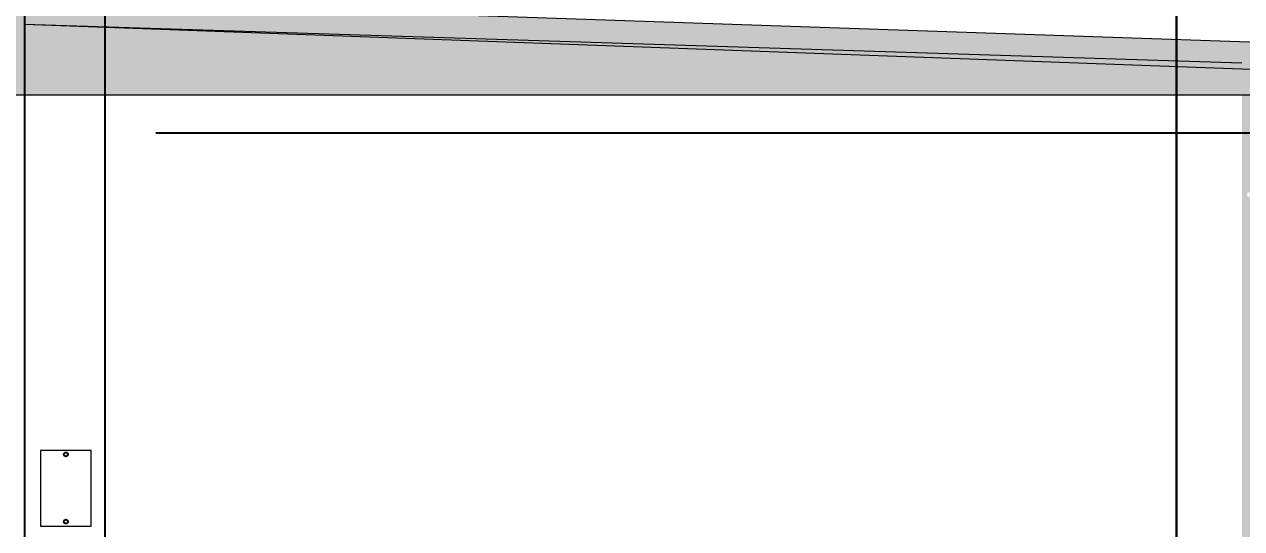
# Model space of a CAD drawing. Header units: millimetres. Extents: x 0 to 1680, y 0 to 594.
# Drawn here: x 982.83 to 1031.01, y 308.74 to 328.69 of the extents above; entities that cross this region are included whole.
import ezdxf

# ---------------------------------------------------------------- set-up
doc = ezdxf.new("R2010")
doc.units = ezdxf.units.MM
for name, pattern in [('K5LT32803', [0]), ('K5LT_BASIC', [0]), ('K5LT_THIN', [0])]:
    doc.linetypes.add(name, pattern=pattern)
doc.layers.add('Системный слой', color=7, linetype='Continuous')
doc.styles.add('KDIMTEXTSTYLE', font='GOST_AU.SHX', dxfattribs={"width": 0.96, "oblique": 15, "height": 5})
doc.dimstyles.new('KDIMSTYLE (0.02)', dxfattribs={"dimtxt": 5, "dimasz": 1, "dimexe": 2, "dimexo": 0, "dimgap": 1, "dimtad": 1, "dimlfac": 50, "dimtxsty": 'KDIMTEXTSTYLE', "dimsah": 1, "dimcen": 0, "dimdle": 1, "dimadec": 0, "dimazin": 0, "dimtfac": 0.667, "dimtmove": 0, "dimatfit": 3, "dimfxl": 0, "dimtvp": 1, "dimtolj": 1, "dimtzin": 0, "dimarcsym": 0})

# ---------------------------------------------------------------- blocks, each defined once
blk = doc.blocks.new('U44')
at = {"layer": 'Системный слой', "color": 150, "linetype": 'K5LT_BASIC', "lineweight": 25, "true_color": 0x0080ff}
blk.add_line((982.826, 338.798), (982.826, 278.998), dxfattribs=at)
blk = doc.blocks.new('U45')
at = {"layer": 'Системный слой', "color": 150, "linetype": 'K5LT_BASIC', "lineweight": 25, "true_color": 0x0080ff}
blk.add_line((1028.425, 338.798), (1028.425, 278.998), dxfattribs=at)
blk = doc.blocks.new('U47')
at = {"layer": 'Системный слой', "color": 150, "linetype": 'K5LT_BASIC', "lineweight": 25, "true_color": 0x0080ff}
for p, q in [((982.825, 338.798), (982.825, 278.998)), ((986.025, 278.998), (986.025, 338.798))]:
    blk.add_line(p, q, dxfattribs=at)
blk = doc.blocks.new('U852')
at = {"layer": 'Системный слой', "true_color": 0xa0a0a0}
h = blk.add_hatch(color=253, dxfattribs=at)
h.paths.add_polyline_path([(933.939, 327.015), (934.627, 327.087), (934.621, 327.147), (933.933, 327.074), (933.876, 327.053), (933.836, 327.005), (933.825, 326.955), (933.825, 326.155), (933.885, 326.155), (933.885, 326.239), (933.885, 326.949), (933.885, 326.955), (933.901, 326.995)])
h.paths.add_polyline_path([(934.641, 327.068), (933.93, 326.994), (933.885, 326.949), (933.885, 326.239), (933.885, 326.155), (933.885, 325.893), (1031.765, 325.893), (1031.765, 326.155), (1031.765, 326.239), (1031.765, 326.944), (1031.726, 326.993), (1031.01, 327.068), (1031.018, 327.148), (982.834, 328.686), (982.825, 328.607), (982.817, 328.686), (934.633, 327.148)])
h.paths.add_polyline_path([(933.825, 326.155), (933.825, 326.955), (933.841, 327.014), (933.884, 327.058), (933.933, 327.074), (931.23, 326.79), (931.234, 326.751), (931.299, 326.134), (931.628, 325.867), (933.825, 326.098)])
h.paths.add_polyline_path([(933.825, 326.098), (933.825, 303.115), (933.885, 303.115), (933.885, 326.155), (933.825, 326.155)])
h.paths.add_polyline_path([(934.305, 325.875), (934.145, 325.875), (934.145, 325.893), (933.885, 325.893), (933.885, 303.115), (933.945, 303.115), (934.625, 303.115), (934.625, 325.893), (934.305, 325.893)])
h.paths.add_polyline_path([(934.145, 322.035), (934.305, 322.035), (934.305, 321.875), (934.145, 321.875)])
h.paths.add_polyline_path([(934.627, 327.087), (933.939, 327.015), (933.901, 326.995), (933.885, 326.955), (933.892, 326.955), (933.93, 326.994), (934.641, 327.068), (934.633, 327.148), (934.621, 327.147)])
h.paths.add_polyline_path([(933.933, 327.074), (934.621, 327.147), (934.633, 327.148), (982.817, 328.686), (982.821, 328.687), (982.817, 328.727), (982.225, 328.727), (982.225, 329.63), (932.517, 327.931), (931.21, 326.981), (931.221, 326.87), (931.23, 326.79)])
h.paths.add_polyline_path([(934.145, 325.875), (934.305, 325.875), (934.305, 325.893), (934.145, 325.893)])
h.paths.add_polyline_path([(982.834, 328.727), (983.425, 328.727), (983.425, 329.63), (982.825, 329.693), (982.225, 329.63), (982.225, 328.727)])
h.paths.add_polyline_path([(982.834, 328.686), (1031.018, 327.148), (1031.03, 327.147), (1031.718, 327.074), (1034.421, 326.79), (1034.43, 326.87), (1034.441, 326.981), (1033.133, 327.931), (983.425, 329.63), (983.425, 328.727), (982.834, 328.727), (982.83, 328.687)])
h.paths.add_polyline_path([(982.825, 328.607), (982.833, 328.677), (982.832, 328.679), (982.832, 328.679), (982.832, 328.68), (982.832, 328.681), (982.832, 328.681), (982.832, 328.682), (982.832, 328.682), (982.832, 328.683), (982.832, 328.683), (982.832, 328.683), (982.832, 328.684), (982.831, 328.684), (982.831, 328.685), (982.831, 328.685), (982.831, 328.685), (982.831, 328.686), (982.831, 328.686), (982.83, 328.686), (982.83, 328.686), (982.83, 328.687), (982.83, 328.687), (982.821, 328.687), (982.821, 328.686), (982.821, 328.686), (982.82, 328.686), (982.82, 328.686), (982.82, 328.685), (982.82, 328.685), (982.82, 328.685), (982.82, 328.684), (982.819, 328.684), (982.819, 328.683), (982.819, 328.683), (982.819, 328.683), (982.819, 328.682), (982.819, 328.681), (982.819, 328.681), (982.819, 328.681), (982.819, 328.68), (982.818, 328.679), (982.818, 328.679), (982.818, 328.678), (982.818, 328.677), (982.818, 328.677)])
h.paths.add_polyline_path([(982.817, 328.726), (982.821, 328.687), (982.83, 328.687), (982.834, 328.726)])
h.paths.add_polyline_path([(982.83, 328.687), (982.83, 328.686), (982.83, 328.686), (982.831, 328.686), (982.831, 328.686), (982.831, 328.685), (982.831, 328.685), (982.831, 328.685), (982.831, 328.684), (982.832, 328.684), (982.832, 328.683), (982.832, 328.683), (982.832, 328.683), (982.832, 328.682), (982.832, 328.681), (982.832, 328.681), (982.832, 328.681), (982.832, 328.68), (982.832, 328.679), (982.833, 328.679), (982.833, 328.678), (982.833, 328.677), (982.833, 328.677), (982.834, 328.686)])
h.paths.add_polyline_path([(982.817, 328.686), (982.818, 328.677), (982.818, 328.679), (982.819, 328.679), (982.819, 328.68), (982.819, 328.681), (982.819, 328.681), (982.819, 328.682), (982.819, 328.682), (982.819, 328.683), (982.819, 328.683), (982.819, 328.683), (982.819, 328.684), (982.82, 328.684), (982.82, 328.685), (982.82, 328.685), (982.82, 328.685), (982.82, 328.686), (982.82, 328.686), (982.821, 328.686), (982.821, 328.686), (982.821, 328.687), (982.821, 328.687)])
h.paths.add_polyline_path([(1034.421, 326.79), (1031.718, 327.074), (1031.775, 327.053), (1031.815, 327.005), (1031.825, 326.955), (1031.825, 326.155), (1031.825, 326.098), (1034.023, 325.867), (1034.352, 326.134), (1034.417, 326.751)])
h.paths.add_polyline_path([(1031.712, 327.015), (1031.75, 326.995), (1031.765, 326.955), (1031.765, 326.944), (1031.765, 326.239), (1031.765, 326.155), (1031.825, 326.155), (1031.825, 326.955), (1031.81, 327.014), (1031.767, 327.058), (1031.718, 327.074), (1031.03, 327.147), (1031.024, 327.087)])
h.paths.add_polyline_path([(1031.712, 327.015), (1031.024, 327.087), (1031.03, 327.147), (1031.018, 327.148), (1031.01, 327.068), (1031.726, 326.993), (1031.757, 326.955), (1031.765, 326.955), (1031.75, 326.995)])
h.paths.add_polyline_path([(1031.388, 325.893), (1031.228, 325.893), (1031.228, 325.875), (1031.388, 325.875)])
h.paths.add_polyline_path([(1031.388, 325.875), (1031.228, 325.875), (1031.228, 325.893), (1031.025, 325.893), (1031.025, 303.115), (1031.705, 303.115), (1031.765, 303.115), (1031.765, 325.893), (1031.388, 325.893)])
h.paths.add_polyline_path([(1031.228, 322.035), (1031.388, 322.035), (1031.388, 321.875), (1031.228, 321.875)])
h.paths.add_polyline_path([(1031.825, 303.115), (1031.825, 326.155), (1031.765, 326.155), (1031.765, 303.115)])
at = {"layer": 'Системный слой', "color": 7, "linetype": 'K5LT32803', "lineweight": 18}
for p, q in [((983.425, 329.63), (1033.133, 327.931)), ((982.817, 328.686), (982.825, 328.607)), ((982.825, 328.607), (982.834, 328.686)), ((982.83, 328.687), (982.834, 328.727)), ((1034.421, 326.79), (982.83, 328.687)), ((1031.018, 327.148), (982.834, 328.686)), ((1031.765, 325.893), (933.885, 325.893))]:
    blk.add_line(p, q, dxfattribs=at)
blk.add_open_spline([(982.833, 328.677), (982.833, 328.677), (982.832, 328.679), (982.832, 328.681), (982.832, 328.683), (982.831, 328.685), (982.831, 328.686), (982.83, 328.687), (982.83, 328.687), (982.83, 328.687)], degree=3, dxfattribs=at)
blk = doc.blocks.new('U1569')
at = {"layer": 'Системный слой', "color": 7, "linetype": 'K5LT_THIN', "lineweight": 13}
for p, q in [((985.47, 311.838), (983.47, 311.838)), ((983.47, 311.838), (983.47, 308.838)), ((985.47, 308.838), (985.47, 311.838)), ((983.47, 308.838), (985.47, 308.838))]:
    blk.add_line(p, q, dxfattribs=at)
blk = doc.blocks.new('U1568')
at = {"layer": 'Системный слой', "color": 150, "linetype": 'K5LT_BASIC', "lineweight": 25, "true_color": 0x0080ff}
for centre in [(984.47, 311.678), (984.47, 309.02)]:
    blk.add_circle(centre, 0.079, dxfattribs=at)
at = {"layer": 'Системный слой'}
blk.add_blockref('U1569', (0, 0), dxfattribs=at)
blk = doc.blocks.new('KDIMARROW_03')
at = {"layer": 'Системный слой', "color": 0, "linetype": 'K5LT_THIN', "lineweight": 13}
for p, q in [((-0.707, -0.707), (0.707, 0.707)), ((0, 0), (-1, 0)), ((0, 0), (1, 0))]:
    blk.add_line(p, q, dxfattribs=at)

msp = doc.modelspace()

# ---------------------------------------------------------------- block references
at = {"layer": 'Системный слой'}
for name in ['U44', 'U47', 'U45', 'U852', 'U1568']:
    msp.add_blockref(name, (0, 0), dxfattribs=at)

# ---------------------------------------------------------------- dimensions: what is measured, and where the dimension line sits
at = {"layer": 'Системный слой', "color": 7}
for base, p1, p2, location in [((1054.89408, 338.79807), (933.42548, 277.79807), (932.82548, 338.79807), (1054.89408, 308.29807)), ((1043.35301, 324.39807), (988.02548, 280.99807), (988.02548, 324.39807), (1043.35301, 302.69807))]:
    msp.add_linear_dim(base=base, p1=p1, p2=p2, angle=90, location=location, dimstyle='KDIMSTYLE (0.02)', override={"dimexo": 0, "dimpost": '\\H2.5;\\W0.965;\\Q0;<>', "dimblk1": 'KDIMARROW_03', "dimblk2": 'KDIMARROW_03', "dimse1": 0, "dimse2": 0, "dimclrt": 7, "dimtolj": 1}, dxfattribs=at).render()
msp.add_linear_dim(base=(986.02548, 332.53063), p1=(1028.42548, 281.0809), p2=(986.02548, 280.96435), location=(1007.22548, 332.53063), dimstyle='KDIMSTYLE (0.02)', override={"dimexo": 0, "dimpost": '\\H2.5;\\W0.965;\\Q0;<>', "dimblk1": 'KDIMARROW_03', "dimblk2": 'KDIMARROW_03', "dimse1": 0, "dimse2": 0, "dimclrt": 7, "dimtolj": 1}, dxfattribs=at).render()

doc.saveas('drawing.dxf')
